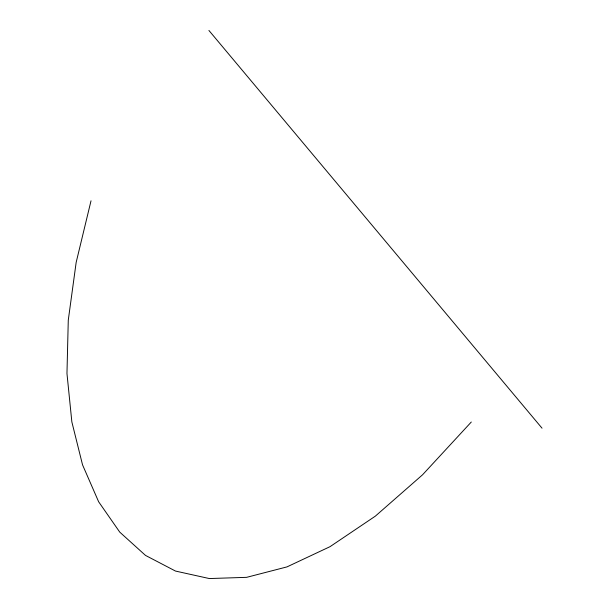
<?xml version="1.0" encoding="UTF-8"?>
<svg xmlns="http://www.w3.org/2000/svg" width="609" height="609" viewBox="0 0 609 609"><rect width="100%" height="100%" fill="white"/><g stroke="black" fill="none" stroke-linecap="round" stroke-linejoin="round"><path stroke-width="0.91" d="M91.023 200.803L76.163 262.418L68.277 320.167L66.967 373.515L71.854 421.923L82.542 464.85L98.635 501.77L119.76 532.129L145.505 555.408L175.491 571.059L209.329 578.55L246.622 577.34L286.984 566.895L330.017 546.676L375.342 516.15L422.57 474.776L471.29 422.022M208.917 30.45L542.033 428.188"/></g></svg>
